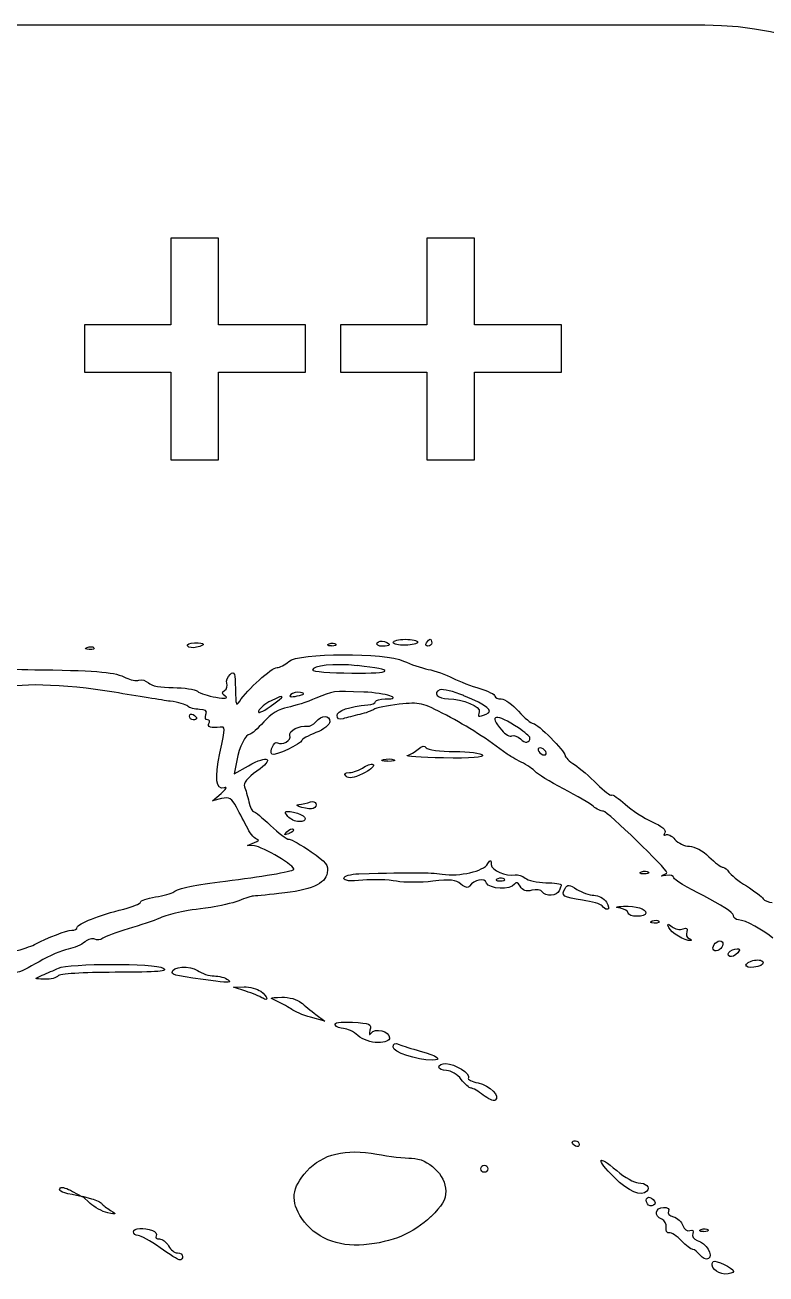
# Model space of a CAD drawing. Extents: x 156 to 440, y 350 to 491.
# Drawn here: x 246.4 to 284.4, y 427.2 to 491.3 of the extents above; entities that cross this region are included whole.
import ezdxf

# ---------------------------------------------------------------- set-up
doc = ezdxf.new("R2010")
doc.units = 0
doc.layers.add('Layer_1', color=7, linetype='CONTINUOUS')

msp = doc.modelspace()

# ---------------------------------------------------------------- linework, layer by layer
at = {"layer": 'Layer_1', "color": 7}
for points in [[(172.964497, 491.305096), (281.304513, 491.305096)], [(249.720058, 459.239329), (249.720106, 459.24188)], [(255.227074, 459.354813), (255.226992, 459.355096)], [(262.141381, 459.419726), (262.141449, 459.421427)], [(264.75647, 459.4068), (264.756532, 459.407083)], [(265.938029, 459.46012), (265.938029, 459.460403)], [(263.462621, 458.412973), (263.462613, 458.410479)], [(259.052845, 456.612236), (259.053024, 456.613512)], [(260.053733, 456.926258), (260.053778, 456.926542)], [(268.937504, 456.870416), (268.937504, 456.871408)], [(261.347145, 454.973953), (261.347159, 454.974888)], [(271.744608, 455.211524), (271.744608, 455.211921)], [(272.849783, 454.186431), (272.84991, 454.186431)], [(257.285928, 453.543676), (257.158766, 452.86594), (257.883517, 453.273307)], [(265.037706, 453.49869), (265.03776, 453.500391)], [(267.895899, 453.673701), (267.895899, 453.673134)], [(263.742749, 452.855707), (263.742786, 452.855282)], [(256.511041, 451.584879), (256.036266, 451.475461), (256.486405, 451.85692)], [(261.212423, 451.07212), (261.21246, 451.073594)], [(260.469119, 450.403512), (260.469278, 450.404504)], [(259.960221, 449.788791), (259.960292, 449.785956)], [(258.19698, 449.154227), (257.83687, 449.171235), (258.19698, 449.324872)], [(278.170279, 447.715814), (278.17035, 447.718082)], [(270.675686, 447.470419), (270.675624, 447.467868)], [(273.831225, 446.846031), (273.831103, 446.849773)], [(276.306219, 445.905099), (276.306177, 445.903739)], [(277.82515, 445.543058), (277.825224, 445.543285)], [(278.710651, 445.195106), (278.710724, 445.197373)], [(280.580168, 444.297742), (280.579615, 444.297373)], [(282.042921, 443.822683), (282.044693, 443.825546)], [(282.887875, 443.579839), (282.887657, 443.579839)], [(251.051287, 442.667594), (251.051312, 442.667962)], [(284.018995, 442.96509), (284.018655, 442.965373)], [(256.217397, 442.211953), (256.217397, 442.212463)], [(257.748012, 441.698202), (257.117828, 441.905698), (257.657995, 441.919871)], [(258.603296, 441.349597), (258.603276, 441.346365)], [(261.347244, 440.499798), (261.797369, 440.157175), (261.077074, 440.362403)], [(264.524474, 439.063342), (264.52446, 439.061216)], [(267.306968, 438.161499), (267.306968, 438.162038)], [(270.54705, 436.102356), (270.54705, 436.102186)], [(274.673083, 433.749997), (274.673083, 433.75028)], [(248.863924, 431.422923), (249.374991, 431.138183), (248.834832, 431.254233)], [(249.764723, 430.807011), (249.374948, 431.180306), (249.82507, 431.04651)], [(278.664117, 430.706353), (278.663641, 430.706353)], [(267.243157, 430.121764), (267.243103, 430.123323)], [(281.231478, 429.350967), (281.231345, 429.352951)], [(254.37081, 427.898778), (254.371031, 427.898098)], [(281.484428, 427.969672), (281.485131, 427.969247)], [(282.321468, 427.178239), (282.321468, 427.178069)]]:
    msp.add_lwpolyline(points, dxfattribs=at)
for points in [[(253.907325, 480.367417), (253.907325, 475.915776), (249.482027, 475.915776), (249.482027, 473.479739), (253.907325, 473.479739), (253.907325, 468.978265), (256.344826, 468.978265), (256.344826, 473.479739), (260.819918, 473.479739), (260.819918, 475.915776), (256.344826, 475.915776), (256.344826, 480.367417)], [(267.042577, 480.367417), (267.042577, 475.915776), (262.617284, 475.915776), (262.617284, 473.479739), (267.042577, 473.479739), (267.042577, 468.978265), (269.480078, 468.978265), (269.480078, 473.479739), (273.95517, 473.479739), (273.95517, 475.915776), (269.480078, 475.915776), (269.480078, 480.367417)], [(267.097742, 459.408246)], [(255.046793, 455.626205)], [(269.989421, 432.400252)], [(278.330545, 431.434233)], [(250.664947, 430.325093)]]:
    msp.add_lwpolyline(points, close=True, dxfattribs=at)
for points in [[(281.304513, 491.305096), (290.554157, 491.305096), (298.000658, 483.858624), (298.000658, 474.608948)], [(249.720106, 459.24188), (249.510399, 459.250384), (249.467794, 459.29262), (249.61117, 459.351298)], [(249.61117, 459.351298), (249.741026, 459.402038), (249.896443, 459.397502), (249.956269, 459.33429)], [(249.956269, 459.33429), (250.01608, 459.275613), (249.909695, 459.231676), (249.720058, 459.239329)], [(254.766237, 459.423694), (254.71065, 459.513836), (254.87282, 459.58612), (255.126161, 459.58612)], [(255.226992, 459.355096), (255.029105, 459.304356), (254.821691, 459.332419), (254.766237, 459.423694)], [(255.126161, 459.58612), (255.677845, 459.58612), (255.722417, 459.482939), (255.227074, 459.354813)], [(262.141449, 459.421427), (261.931742, 459.429931), (261.889166, 459.4716), (262.032514, 459.531128)], [(262.032514, 459.531128), (262.162397, 459.582151), (262.317779, 459.576765), (262.377621, 459.51412)], [(262.377621, 459.51412), (262.437432, 459.455443), (262.331048, 459.411506), (262.141381, 459.419726)], [(264.756532, 459.407083), (264.552579, 459.407083), (264.433674, 459.484469), (264.492201, 459.578863)], [(264.492201, 459.578863), (264.550623, 459.673824), (264.717414, 459.705855), (264.862939, 459.649162)], [(264.862939, 459.649162), (265.235105, 459.507713), (265.191253, 459.4068), (264.75647, 459.4068)], [(265.307842, 459.603269), (265.307842, 459.692277), (265.59142, 459.764561), (265.938029, 459.764561)], [(265.938029, 459.460403), (265.59142, 459.449065), (265.307842, 459.514545), (265.307842, 459.603269)], [(265.938029, 459.764561), (266.284616, 459.764561), (266.568202, 459.700214), (266.568202, 459.621694)], [(266.568202, 459.621694), (266.568202, 459.542324), (266.284616, 459.470324), (265.938029, 459.46012)], [(267.097742, 459.408246), (266.992889, 459.408246), (266.957144, 459.489317), (267.018344, 459.588246)], [(267.018344, 459.588246), (267.079487, 459.687458), (267.165235, 459.768246), (267.208917, 459.768246)], [(267.288316, 459.588246), (267.288316, 459.48875), (267.202568, 459.408246), (267.097742, 459.408246)], [(267.208917, 459.768246), (267.252542, 459.768246), (267.288316, 459.687175), (267.288316, 459.588246)], [(244.604322, 458.676397), (244.925357, 458.25086), (245.020637, 458.234192), (247.336033, 458.199411)], [(259.352643, 458.316935), (259.493922, 458.316935), (259.763114, 458.454132), (259.950818, 458.62577)], [(259.950818, 458.62577), (260.446966, 459.074778), (264.921613, 459.08966), (265.849682, 458.648447)], [(263.462613, 458.410479), (262.277518, 458.534636), (261.166397, 458.421817), (261.167329, 458.179455)], [(265.849682, 458.648447), (266.1963, 458.483187), (266.763467, 458.290318), (267.110062, 458.22138)], [(247.336033, 458.199411), (250.241562, 458.155757), (251.066149, 458.07582), (251.603155, 457.789153)], [(256.780094, 457.511839), (256.729808, 457.642517), (256.806456, 457.84732), (256.947905, 457.965694)], [(256.947905, 457.965694), (257.168015, 458.148813), (257.208834, 458.034293), (257.217877, 457.213691)], [(257.442806, 456.589757), (257.799025, 457.160145), (259.078218, 458.316935), (259.352643, 458.316935)], [(261.167329, 458.179455), (261.167505, 458.113975), (262.077026, 458.04566), (263.188312, 458.030353)], [(263.188312, 458.030353), (265.33569, 457.997187), (265.482533, 458.203266), (263.462621, 458.412973)], [(267.110062, 458.22138), (267.456671, 458.152781), (268.023835, 457.952939), (268.370427, 457.777984)], [(250.995617, 457.048148), (248.44481, 457.48131), (245.649501, 457.549172), (245.34756, 457.184211)], [(251.603155, 457.789153), (251.828963, 457.667263), (252.126768, 457.612554), (252.264702, 457.664712)], [(252.264702, 457.664712), (252.402551, 457.716302), (252.623472, 457.650539), (252.755427, 457.522696)], [(252.755427, 457.522696), (252.899172, 457.38068), (253.406582, 457.283452), (254.02045, 457.283452)], [(254.02045, 457.283452), (254.584267, 457.283452), (255.147086, 457.199546), (255.271167, 457.096365)], [(256.660274, 457.142372), (256.776778, 457.213805), (256.830749, 457.379915), (256.780094, 457.511839)], [(268.937504, 456.871408), (268.407961, 457.091943), (267.855911, 457.226872), (267.710729, 457.171228)], [(268.370427, 457.777984), (268.717028, 457.603087), (269.344976, 457.356898), (269.765836, 457.231266)], [(269.765836, 457.231266), (270.186715, 457.103991), (270.531068, 456.934394), (270.531068, 456.85097)], [(253.876453, 456.585506), (253.480346, 456.637096), (252.183966, 456.846576), (250.995617, 457.048148)], [(254.76772, 456.32812), (254.673808, 456.416844), (254.272584, 456.534198), (253.876453, 456.585506)], [(255.271167, 457.096365), (255.395268, 456.993751), (255.820893, 456.856838), (256.217003, 456.790337)], [(256.217003, 456.790337), (256.692047, 456.711817), (256.854056, 456.729676), (256.692929, 456.84051)], [(256.692929, 456.84051), (256.51137, 456.968353), (256.502951, 457.046306), (256.660274, 457.142372)], [(257.217877, 457.213691), (257.227798, 456.390737), (257.26051, 456.297619), (257.442806, 456.589757)], [(259.053024, 456.613512), (258.749529, 456.463276), (258.456691, 456.222246), (258.402302, 456.080485)], [(258.995018, 456.308674), (259.805772, 456.879912), (259.828571, 456.999137), (259.052845, 456.612236)], [(261.349617, 456.738917), (260.903979, 456.547861), (260.247206, 456.337984), (259.890117, 456.271767)], [(260.053778, 456.926542), (259.941129, 456.813156), (260.060014, 456.789912), (260.388, 456.856243)], [(260.562529, 457.030573), (260.378759, 457.070258), (260.149751, 457.022069), (260.053733, 456.926258)], [(260.388, 456.856243), (260.764838, 456.932778), (260.81011, 456.97955), (260.562529, 457.030573)], [(263.807118, 457.053392), (262.203871, 457.112353), (262.233493, 457.116321), (261.349617, 456.738917)], [(264.905649, 456.700791), (265.881146, 456.70646), (264.932011, 457.011213), (263.807118, 457.053392)], [(264.410512, 456.563877), (264.410512, 456.638145), (264.633429, 456.699657), (264.905649, 456.700791)], [(267.710729, 457.171228), (267.314391, 457.020142), (267.604656, 456.70714), (268.142624, 456.70714)], [(268.142624, 456.70714), (268.87485, 456.70714), (269.832399, 456.304337), (269.730618, 456.039099)], [(270.079574, 455.920611), (270.496556, 456.079918), (270.158717, 456.36154), (268.937504, 456.870416)], [(270.531068, 456.85097), (270.531068, 456.767631), (270.678101, 456.700734), (270.858042, 456.700734)], [(270.858042, 456.700734), (271.0379, 456.700734), (271.436088, 456.417156), (271.742941, 456.070677)], [(255.372165, 456.167112), (255.133772, 456.167112), (254.861804, 456.239679), (254.76772, 456.32812)], [(254.866708, 455.81726), (254.866708, 455.922992), (254.947836, 455.956157), (255.046793, 455.89663)], [(255.7019, 455.89697), (255.776366, 456.091994), (255.682624, 456.167112), (255.372165, 456.167112)], [(258.402302, 456.080485), (258.345326, 455.93365), (258.597666, 456.030312), (258.995018, 456.308674)], [(259.890117, 456.271767), (259.477628, 456.195515), (259.03281, 455.922595), (258.670389, 455.524328)], [(262.42994, 455.856321), (262.42994, 456.102369), (263.045015, 456.312983), (264.005391, 456.394649)], [(264.32049, 456.164731), (264.221391, 456.090463), (263.897354, 455.973392), (263.600269, 455.905928)], [(264.005391, 456.394649), (264.228307, 456.417326), (264.410512, 456.489893), (264.410512, 456.563877)], [(265.618244, 456.427219), (265.003517, 456.35777), (264.419512, 456.238715), (264.32049, 456.164731)], [(268.048967, 455.862161), (266.800575, 456.520025), (266.680959, 456.547861), (265.618244, 456.427219)], [(269.730618, 456.039099), (269.629138, 455.774343), (269.664826, 455.762438), (270.079574, 455.920611)], [(271.744608, 455.211921), (270.597917, 455.988047), (270.159185, 455.930022), (270.881036, 455.096835)], [(271.742941, 456.070677), (272.049797, 455.723943), (272.39205, 455.440507), (272.503494, 455.440507)], [(255.046793, 455.626205), (254.947694, 455.626205), (254.866708, 455.712378), (254.866708, 455.81726)], [(255.046793, 455.89663), (255.145893, 455.836535), (255.226878, 455.751213), (255.226878, 455.705575)], [(255.226878, 455.705575), (255.226878, 455.661921), (255.145751, 455.626205), (255.046793, 455.626205)], [(255.783396, 455.626828), (255.681774, 455.626828), (255.645094, 455.749569), (255.7019, 455.89697)], [(256.442496, 455.252372), (255.984661, 455.193978), (255.749117, 455.272214), (255.857323, 455.446828)], [(255.857323, 455.446828), (255.918467, 455.546324), (255.885386, 455.626828), (255.783396, 455.626828)], [(258.670389, 455.524328), (258.356639, 455.179578), (258.040352, 454.897502), (257.967553, 454.897502)], [(260.016284, 454.829811), (259.926114, 455.063669), (260.519751, 455.373496), (260.918014, 455.298888)], [(260.918014, 455.298888), (261.028508, 455.276211), (261.220808, 455.383644), (261.345166, 455.532463)], [(261.345166, 455.532463), (261.636372, 455.883364), (262.067349, 455.883874), (262.067349, 455.533625)], [(262.067349, 455.533625), (262.067349, 455.385657), (261.743261, 455.132409), (261.347145, 454.973953)], [(262.745016, 455.68851), (262.54662, 455.630683), (262.42994, 455.691061), (262.42994, 455.856321)], [(263.600269, 455.905928), (263.303186, 455.838746), (262.918327, 455.740951), (262.745016, 455.68851)], [(271.162494, 453.867506), (270.158706, 454.635184), (269.145711, 455.284176), (268.048967, 455.862161)], [(272.503494, 455.440507), (272.730095, 455.440507), (274.132111, 454.023921), (274.132111, 453.794825)], [(256.416985, 453.922526), (256.707122, 455.298406), (256.706909, 455.286869), (256.442496, 455.252372)], [(257.967553, 454.897502), (257.74302, 454.897502), (257.419315, 454.254775), (257.285928, 453.543676)], [(259.36918, 454.454135), (259.621634, 454.29908), (260.111293, 454.581978), (260.016284, 454.829811)], [(261.347159, 454.974888), (260.951034, 454.817282), (260.62602, 454.634702), (260.624877, 454.571178)], [(270.881036, 455.096835), (271.073849, 454.874882), (271.310377, 454.741342), (271.40667, 454.800926)], [(271.40667, 454.800926), (271.502906, 454.85932), (271.700178, 454.789587), (271.844926, 454.647288)], [(272.329773, 454.711351), (272.329152, 454.768044), (272.065754, 454.994249), (271.744608, 455.211524)], [(271.844926, 454.647288), (272.082895, 454.410028), (272.332933, 454.441209), (272.329773, 454.711351)], [(259.091555, 453.860419), (258.9473, 454.003002), (259.204969, 454.555502), (259.36918, 454.454135)], [(260.624877, 454.571178), (260.622516, 454.406202), (259.203691, 453.74828), (259.091555, 453.860419)], [(266.03602, 453.793606), (266.180417, 453.839244), (266.432071, 453.991748), (266.595542, 454.132913)], [(266.595542, 454.132913), (266.795328, 454.306394), (266.931567, 454.329354), (267.011291, 454.198677)], [(267.011291, 454.198677), (267.077735, 454.090394), (267.712886, 454.006205), (268.458959, 454.006205)], [(272.84991, 454.186431), (272.750811, 454.186431), (272.720027, 454.105361), (272.781142, 454.006431)], [(273.141108, 454.006431), (273.079993, 454.105644), (272.948834, 454.186431), (272.849783, 454.186431)], [(256.640071, 452.144409), (256.220354, 452.011181), (256.143427, 452.624769), (256.416985, 453.922526)], [(257.883517, 453.273307), (258.909613, 453.849987), (259.238024, 453.643115), (258.323213, 452.996362)], [(263.814976, 453.196573), (264.028652, 453.344825), (264.245678, 453.401235), (264.297453, 453.317329)], [(265.03776, 453.500391), (264.740669, 453.502942), (264.640924, 453.544328), (264.816062, 453.590532)], [(264.816062, 453.590532), (264.991243, 453.63617), (265.234317, 453.633902), (265.356224, 453.582028)], [(265.356224, 453.582028), (265.478057, 453.533272), (265.33383, 453.495005), (265.037706, 453.49869)], [(267.895899, 453.673134), (266.728703, 453.695811), (265.891765, 453.747969), (266.03602, 453.793606)], [(269.903086, 453.819685), (269.980104, 453.69411), (269.319538, 453.646772), (267.895899, 453.673701)], [(268.458959, 454.006205), (269.189989, 454.006205), (269.839851, 453.922583), (269.903086, 453.819685)], [(271.882695, 453.4596), (271.58561, 453.607002), (271.261522, 453.791679), (271.162494, 453.867506)], [(272.602908, 452.970057), (272.503809, 453.091946), (272.179791, 453.311121), (271.882695, 453.4596)], [(272.781142, 454.006431), (272.842257, 453.906652), (272.973416, 453.826431), (273.072481, 453.826431)], [(273.072481, 453.826431), (273.17158, 453.826431), (273.202364, 453.907502), (273.141108, 454.006431)], [(274.132111, 453.794825), (274.132111, 453.714321), (274.351456, 453.504557), (274.619665, 453.328923)], [(258.323213, 452.996362), (257.821645, 452.641805), (257.610331, 452.377559), (257.683623, 452.19668)], [(262.904258, 452.734526), (262.771313, 452.866904), (262.820976, 452.924731), (263.070567, 452.924731)], [(263.742786, 452.855282), (263.288225, 452.637581), (263.037166, 452.602715), (262.904258, 452.734526)], [(263.070567, 452.924731), (263.266469, 452.924731), (263.601383, 453.048321), (263.814976, 453.196573)], [(264.297453, 453.317329), (264.349185, 453.23314), (264.099566, 453.025757), (263.742749, 452.855707)], [(274.04333, 452.092394), (273.350134, 452.454321), (272.701939, 452.849272), (272.602908, 452.970057)], [(274.619665, 453.328923), (274.887879, 453.153458), (275.404564, 452.709439), (275.767988, 452.342466)], [(256.486405, 451.85692), (256.749999, 452.08029), (256.813656, 452.199458), (256.640071, 452.144409)], [(257.683623, 452.19668), (257.743774, 452.049279), (257.843894, 451.699824), (257.905945, 451.422482)], [(275.767988, 452.342466), (276.131412, 451.975606), (276.46973, 451.716265), (276.519821, 451.766381)], [(257.276259, 451.139414), (257.032196, 451.6056), (256.910148, 451.67658), (256.511041, 451.584879)], [(261.062668, 451.412617), (261.342306, 451.520334), (261.476991, 451.213058), (261.212423, 451.07212)], [(275.587968, 451.186583), (275.431666, 451.322079), (274.736537, 451.730438), (274.04333, 452.092394)], [(276.519821, 451.766381), (276.569711, 451.815987), (276.883651, 451.607074), (277.217036, 451.299543)], [(257.849972, 450.044617), (257.694236, 450.341745), (257.436014, 450.834321), (257.276259, 451.139414)], [(257.905945, 451.422482), (257.967938, 451.145254), (258.076449, 450.919162), (258.146833, 450.920041)], [(258.146833, 450.920041), (258.217189, 450.921203), (258.608699, 450.60086), (259.016771, 450.208715)], [(259.90708, 450.674646), (259.664888, 450.966387), (259.771414, 451.000233), (260.402221, 450.830268)], [(260.627287, 451.134255), (260.364713, 451.212208), (260.302297, 451.274003), (260.477504, 451.284775)], [(260.402221, 450.830268), (260.893117, 450.698173), (260.939486, 450.403512), (260.469119, 450.403512)], [(260.477504, 451.284775), (260.642594, 451.296113), (260.906017, 451.351389), (261.062668, 451.412617)], [(261.21246, 451.073594), (261.138078, 451.032775), (260.874856, 451.05942), (260.627287, 451.134255)], [(276.102675, 450.939402), (275.975853, 450.939402), (275.744305, 451.05137), (275.587968, 451.186583)], [(279.354889, 447.786879), (279.354889, 447.974816), (276.295918, 450.939402), (276.102675, 450.939402)], [(277.217036, 451.299543), (277.550436, 450.99275), (278.173531, 450.585468), (278.601681, 450.394526)], [(259.016771, 450.208715), (259.42485, 449.81674), (259.852694, 449.495915), (259.967534, 449.495915)], [(260.469278, 450.404504), (260.283325, 450.404504), (260.030367, 450.527244), (259.90708, 450.674646)], [(278.601681, 450.394526), (279.1044, 450.171156), (279.333737, 449.972277), (279.249063, 449.835222)], [(258.345119, 449.491833), (258.22853, 449.500337), (258.005778, 449.747518), (257.849972, 450.044617)], [(259.960292, 449.785956), (259.703671, 449.687594), (259.683007, 449.709137), (259.859492, 449.887153)], [(259.859492, 449.887153), (259.981523, 450.01131), (260.12694, 450.065452), (260.182344, 450.01131)], [(260.182344, 450.01131), (260.237931, 449.956885), (260.13784, 449.856255), (259.960221, 449.788791)], [(279.249063, 449.835222), (279.175363, 449.715317), (279.194978, 449.67138), (279.293709, 449.731191)], [(279.293709, 449.731191), (279.39037, 449.789868), (279.604653, 449.682718), (279.769898, 449.489395)], [(258.19698, 449.324872), (258.394952, 449.409912), (258.461736, 449.484746), (258.345119, 449.491833)], [(260.212601, 447.949531), (260.353539, 448.088712), (258.604211, 449.136), (258.19698, 449.154227)], [(259.967534, 449.495915), (260.082394, 449.495915), (260.590827, 449.210409), (261.097427, 448.86155)], [(279.769898, 449.489395), (279.935016, 449.295506), (280.270865, 449.138438), (280.516034, 449.138438)], [(280.516034, 449.138438), (280.768119, 449.138438), (281.201394, 448.90543), (281.514308, 448.598268)], [(261.097427, 448.86155), (261.875401, 448.325802), (262.005043, 448.156772), (261.931935, 447.774236)], [(270.177134, 448.247707), (270.316627, 448.467676), (270.344237, 448.461439), (270.346646, 448.199518)], [(281.514308, 448.598268), (281.818222, 448.301282), (282.141068, 448.058126), (282.231777, 448.058126)], [(256.713701, 447.350655), (258.504041, 447.566088), (260.102631, 447.839546), (260.212601, 447.949531)], [(261.931935, 447.774236), (261.821724, 447.197159), (261.099048, 446.887276), (259.452181, 446.710961)], [(262.787077, 447.502365), (262.787077, 447.616602), (263.12125, 447.71468), (263.552304, 447.724035)], [(263.552304, 447.724035), (266.473559, 447.806806), (267.107491, 447.803972), (267.828568, 447.704192)], [(267.828568, 447.704192), (268.744774, 447.578334), (269.92768, 447.851594), (270.177134, 448.247707)], [(270.346646, 448.199518), (270.349013, 447.890712), (271.089048, 447.575443), (271.578115, 447.674485)], [(271.578115, 447.674485), (271.709218, 447.702831), (271.935247, 447.624312), (272.080327, 447.503839)], [(278.17035, 447.718082), (277.960643, 447.726586), (277.918038, 447.768539), (278.061415, 447.827499)], [(278.061415, 447.827499), (278.19127, 447.878239), (278.346682, 447.873137), (278.406519, 447.810491)], [(278.406519, 447.810491), (278.46633, 447.751814), (278.35986, 447.707594), (278.170279, 447.715814)], [(279.310017, 447.63806), (279.0871, 447.599225), (279.006182, 447.604044), (279.12996, 447.649398)], [(279.12996, 447.649398), (279.253749, 447.692485), (279.354889, 447.755131), (279.354889, 447.786879)], [(279.715141, 447.526658), (279.715141, 447.62502), (279.532959, 447.673209), (279.310017, 447.63806)], [(282.231777, 448.058126), (282.322599, 448.058126), (282.460759, 447.947575), (282.540682, 447.814913)], [(282.540682, 447.814913), (282.619854, 447.681118), (283.022152, 447.360009), (283.43469, 447.102)], [(254.055784, 446.803767), (254.295142, 446.988586), (255.129769, 447.160167), (256.713701, 447.350655)], [(263.752639, 447.392098), (263.106408, 447.33172), (262.787077, 447.363751), (262.787077, 447.502365)], [(265.478264, 447.345893), (265.06023, 447.421861), (264.283707, 447.444255), (263.752639, 447.392098)], [(267.348538, 447.343569), (266.737927, 447.268734), (265.896309, 447.270151), (265.478264, 447.345893)], [(268.78483, 447.1956), (268.521775, 447.424639), (268.244178, 447.45497), (267.348538, 447.343569)], [(269.234963, 447.09582), (269.154686, 446.974498), (268.995634, 447.011065), (268.78483, 447.1956)], [(270.105301, 447.251443), (269.997216, 447.532923), (269.462988, 447.437112), (269.234963, 447.09582)], [(271.533923, 447.18823), (271.346496, 446.88515), (270.226916, 446.93538), (270.105301, 447.251443)], [(270.675624, 447.467868), (270.531907, 447.411175), (270.574569, 447.367238), (270.784559, 447.35845)], [(271.020798, 447.453411), (270.960987, 447.512088), (270.80562, 447.519175), (270.675686, 447.470419)], [(270.784559, 447.35845), (270.974254, 447.349946), (271.080714, 447.394734), (271.020798, 447.453411)], [(271.832066, 447.082498), (271.71508, 447.292828), (271.618872, 447.324576), (271.533923, 447.18823)], [(272.426309, 446.878687), (272.136027, 446.80612), (271.950851, 446.867348), (271.832066, 447.082498)], [(272.080327, 447.503839), (272.225489, 447.382233), (272.705533, 447.277918), (273.147239, 447.268847)], [(273.147239, 447.268847), (273.588968, 447.257509), (273.94399, 447.212154), (273.936192, 447.161131)], [(273.936192, 447.161131), (273.927404, 447.112091), (273.881115, 446.969225), (273.831225, 446.846031)], [(275.022224, 446.372164), (274.04553, 446.502557), (273.897558, 446.60092), (274.129914, 446.978211)], [(274.129914, 446.978211), (274.257077, 447.185424), (274.359691, 447.175786), (274.741894, 446.926054)], [(281.245592, 446.586406), (280.403827, 447.005622), (279.715141, 447.428693), (279.715141, 447.526658)], [(283.43469, 447.102), (283.847216, 446.843764), (284.236951, 446.548649), (284.300674, 446.445638)], [(252.345271, 446.269436), (252.345271, 446.347956), (252.689621, 446.470129), (253.110492, 446.538444)], [(253.110492, 446.538444), (253.53138, 446.607326), (253.956747, 446.727798), (254.055784, 446.803767)], [(257.388661, 446.342457), (257.042055, 446.212913), (256.393862, 446.060126), (255.948233, 446.002384)], [(258.108868, 446.576598), (258.05946, 446.576457), (257.735251, 446.470299), (257.388661, 446.342457)], [(259.452181, 446.710961), (258.762864, 446.63726), (258.158378, 446.576882), (258.108868, 446.576598)], [(272.959665, 446.804135), (272.898266, 446.903915), (272.658212, 446.937647), (272.426309, 446.878687)], [(273.831103, 446.849773), (273.722423, 446.580765), (273.117563, 446.549896), (272.959665, 446.804135)], [(274.741894, 446.926054), (274.994348, 446.761077), (275.386966, 446.625269), (275.614209, 446.625269)], [(276.027191, 446.078353), (275.96789, 446.174731), (275.515526, 446.305408), (275.022224, 446.372164)], [(275.614209, 446.625269), (275.841377, 446.625269), (276.128563, 446.463978), (276.252248, 446.265184)], [(282.77604, 445.590709), (282.77604, 445.719402), (282.087326, 446.167191), (281.245592, 446.586406)], [(284.300674, 446.445638), (284.363603, 446.342457), (284.567981, 446.257701), (284.753027, 446.257701)], [(249.104327, 444.979077), (249.104327, 445.160494), (250.264108, 445.616107), (251.490025, 445.916835)], [(251.490025, 445.916835), (251.960411, 446.033055), (252.345271, 446.190945), (252.345271, 446.269436)], [(255.948233, 446.002384), (254.465459, 445.809345), (253.88242, 445.686945), (253.337477, 445.451329)], [(276.306177, 445.903739), (276.212265, 445.903739), (276.086633, 445.982258), (276.027191, 446.078353)], [(276.252248, 446.265184), (276.375923, 446.066192), (276.400131, 445.905099), (276.306219, 445.905099)], [(276.969986, 445.955159), (276.669091, 446.012135), (276.711579, 446.039065), (277.135217, 446.057773)], [(277.37511, 445.710246), (277.37511, 445.802939), (277.192899, 445.914057), (276.969986, 445.955159)], [(277.135217, 446.057773), (277.791778, 446.087537), (278.275272, 445.934183), (278.275272, 445.702932)], [(277.825224, 445.543285), (277.577589, 445.543285), (277.37511, 445.618403), (277.37511, 445.710246)], [(278.275272, 445.702932), (278.275272, 445.614491), (278.072708, 445.543058), (277.82515, 445.543058)], [(253.337477, 445.451329), (253.040386, 445.32292), (252.311165, 445.075654), (251.716989, 444.901975)], [(278.710724, 445.197373), (278.501046, 445.205877), (278.458469, 445.24783), (278.601789, 445.306791)], [(278.601789, 445.306791), (278.731672, 445.357531), (278.887068, 445.352712), (278.94689, 445.289783)], [(278.94689, 445.289783), (279.006701, 445.231106), (278.900317, 445.187169), (278.710651, 445.195106)], [(279.45161, 444.963146), (279.365975, 445.18595), (279.395399, 445.193603), (279.619478, 445.008784)], [(283.031442, 445.358551), (282.891722, 445.358551), (282.77604, 445.463717), (282.77604, 445.590709)], [(284.784775, 444.413339), (284.354844, 444.821386), (283.358514, 445.358551), (283.031442, 445.358551)], [(246.904773, 444.091493), (247.623437, 444.469833), (248.548689, 444.824589), (248.816446, 444.824589)], [(248.816446, 444.824589), (248.97479, 444.824589), (249.104327, 444.894038), (249.104327, 444.979077)], [(250.003037, 444.368211), (249.893393, 444.435392), (249.667055, 444.37388), (249.500007, 444.229597)], [(250.419498, 444.41555), (250.300159, 444.321723), (250.112642, 444.299329), (250.003037, 444.368211)], [(251.716989, 444.901975), (251.12281, 444.728494), (250.538953, 444.509433), (250.419498, 444.41555)], [(280.579615, 444.297373), (280.299694, 444.264491), (279.549179, 444.708935), (279.45161, 444.963146)], [(279.619478, 445.008784), (279.769147, 444.883493), (280.022964, 444.833603), (280.183827, 444.894548)], [(280.183827, 444.894548), (280.389906, 444.973351), (280.446599, 444.930831), (280.376498, 444.74743)], [(280.376498, 444.74743), (280.321733, 444.605698), (280.373995, 444.447609), (280.491783, 444.399506)], [(244.242887, 443.402504), (245.312476, 443.576268), (246.520675, 443.889354), (246.904773, 444.091493)], [(248.634624, 443.861121), (248.325727, 443.804428), (247.653717, 443.508321), (247.141267, 443.206176)], [(249.500007, 444.229597), (249.332961, 444.086447), (248.943515, 443.919146), (248.634624, 443.861121)], [(280.491783, 444.399506), (280.610498, 444.3516), (280.649531, 444.305679), (280.580168, 444.297742)], [(281.75656, 443.800035), (281.627186, 443.929578), (281.855347, 444.280167), (282.067299, 444.280167)], [(282.044693, 443.825546), (281.938564, 443.760917), (281.810268, 443.750428), (281.75656, 443.800035)], [(282.067299, 444.280167), (282.296537, 444.280167), (282.282959, 443.969376), (282.042921, 443.822683)], [(282.524247, 443.534202), (282.4671, 443.628028), (282.552622, 443.755304), (282.714253, 443.817383)], [(282.714253, 443.817383), (283.11222, 443.969036), (283.205285, 443.845729), (282.887875, 443.579839)], [(247.141267, 443.206176), (246.628814, 442.904031), (246.107775, 442.656879), (245.983385, 442.656879)], [(248.132565, 442.880929), (248.687104, 443.137181), (253.077174, 443.139165), (253.516388, 442.88331)], [(282.887657, 443.579839), (282.734076, 443.45143), (282.586839, 443.435556), (282.524247, 443.534202)], [(284.018655, 442.965373), (283.45371, 442.819106), (283.165115, 443.048145), (283.677619, 443.237783)], [(283.677619, 443.237783), (283.919698, 443.327924), (284.167644, 443.324523), (284.260507, 443.232113)], [(284.260507, 443.232113), (284.355751, 443.136586), (284.258013, 443.026035), (284.018995, 442.96509)], [(247.429009, 442.314482), (246.859617, 442.328655), (246.858506, 442.33149), (247.304568, 442.517159)], [(247.304568, 442.517159), (247.552203, 442.621757), (247.92474, 442.785033), (248.132565, 442.880929)], [(248.114829, 442.482009), (248.053686, 442.382513), (247.744998, 442.307679), (247.429009, 442.314482)], [(251.051312, 442.667962), (249.368213, 442.665439), (248.181126, 442.590293), (248.114829, 442.482009)], [(253.516388, 442.88331), (253.801298, 442.718334), (253.28647, 442.671279), (251.051287, 442.667594)], [(253.966742, 442.661811), (253.966742, 442.96217), (254.886114, 443.029493), (255.274294, 442.758189)], [(256.217397, 442.212463), (254.247032, 442.469565), (253.966742, 442.525521), (253.966742, 442.661811)], [(255.274294, 442.758189), (255.490294, 442.607953), (255.872126, 442.481528), (256.122425, 442.48011)], [(256.122425, 442.48011), (256.372696, 442.478976), (256.699043, 442.391102), (256.847581, 442.28537)], [(256.847581, 442.28537), (257.044958, 442.147039), (256.875361, 442.12663), (256.217397, 442.211953)], [(257.657995, 441.919871), (257.955077, 441.928375), (258.339932, 441.82491), (258.513239, 441.6948)], [(258.603276, 441.346365), (258.479515, 441.426302), (258.094616, 441.584192), (257.748012, 441.698202)], [(258.513239, 441.6948), (258.87064, 441.423524), (258.948116, 441.126425), (258.603296, 441.349597)], [(259.385366, 441.162142), (258.923134, 441.370772), (258.92608, 441.374457), (259.591728, 441.386646)], [(259.591728, 441.386646), (259.965601, 441.39515), (260.407534, 441.275811), (260.58202, 441.12189)], [(260.105576, 440.759395), (259.967443, 440.865411), (259.643279, 441.046403), (259.385366, 441.162142)], [(261.077074, 440.362403), (260.680949, 440.475789), (260.243785, 440.653635), (260.105576, 440.759395)], [(260.58202, 441.12189), (260.755217, 440.969102), (261.099669, 440.688274), (261.347244, 440.499798)], [(262.333672, 439.965978), (262.259858, 440.086167), (262.57252, 440.132372), (263.219817, 440.100624)], [(262.769488, 439.781443), (262.592379, 439.781443), (262.396312, 439.863647), (262.333672, 439.965978)], [(263.219817, 440.100624), (264.121991, 440.055836), (264.210233, 440.016718), (264.12152, 439.691216)], [(263.506632, 439.421329), (263.278273, 439.620321), (262.946548, 439.781443), (262.769488, 439.781443)], [(264.52446, 439.061216), (264.180266, 439.061216), (263.743761, 439.21457), (263.506632, 439.421329)], [(264.12152, 439.691216), (264.059243, 439.464444), (264.079483, 439.411153), (264.176484, 439.550617)], [(264.176484, 439.550617), (264.373123, 439.83068), (265.127111, 439.641326), (265.127111, 439.312224)], [(265.127111, 439.312224), (265.127111, 439.150365), (264.917574, 439.063342), (264.524474, 439.063342)], [(265.306671, 438.832942), (265.306671, 439.020312), (265.402199, 439.05858), (265.621751, 438.965036)], [(267.306968, 438.162038), (266.501007, 438.162038), (265.306671, 438.562602), (265.306671, 438.832942)], [(265.621751, 438.965036), (265.794948, 438.890769), (266.277285, 438.738548), (266.693346, 438.624397)], [(266.693346, 438.624397), (267.58082, 438.384019), (267.875059, 438.161499), (267.306968, 438.161499)], [(267.648741, 437.802094), (267.648741, 437.901591), (267.813519, 437.982094), (268.015184, 437.982094)], [(268.05613, 437.622094), (267.832052, 437.622094), (267.648741, 437.702882), (267.648741, 437.802094)], [(268.015184, 437.982094), (268.468489, 437.982094), (269.299871, 437.457203), (269.172638, 437.25138)], [(268.801577, 437.172038), (268.615341, 437.419502), (268.28051, 437.622094), (268.05613, 437.622094)], [(269.311042, 436.721783), (269.216875, 436.721783), (268.987482, 436.925594), (268.801577, 437.172038)], [(269.172638, 437.25138), (269.121274, 437.168041), (269.349321, 437.048419), (269.679455, 436.987474)], [(269.937181, 436.364107), (269.686996, 436.561682), (269.405342, 436.721783), (269.311042, 436.721783)], [(269.679455, 436.987474), (270.272137, 436.875789), (270.848262, 436.288479), (270.54705, 436.102356)], [(270.54705, 436.102186), (270.461784, 436.050595), (270.187243, 436.166532), (269.937181, 436.364107)], [(260.883255, 432.463606), (261.689462, 433.34382), (262.865132, 433.628022), (264.47358, 433.331745)], [(274.492998, 433.941335), (274.492998, 433.984989), (274.574126, 434.020422), (274.673083, 434.020422)], [(274.673083, 433.75028), (274.573984, 433.810658), (274.492998, 433.895698), (274.492998, 433.941335)], [(274.673083, 434.020422), (274.772183, 434.020422), (274.85314, 433.934532), (274.85314, 433.829367)], [(274.85314, 433.829367), (274.85314, 433.723635), (274.772013, 433.690469), (274.673083, 433.749997)], [(264.47358, 433.331745), (265.103657, 433.214391), (265.90746, 433.119146), (266.259779, 433.119146)], [(266.259779, 433.119146), (267.119549, 433.119146), (268.008381, 432.261638), (268.008381, 431.432249)], [(276.660366, 432.127956), (275.677991, 433.095279), (275.77084, 433.358532), (276.787471, 432.488324)], [(260.62414, 430.025953), (260.030818, 430.897181), (260.107257, 431.616529), (260.883255, 432.463606)], [(269.809421, 432.580252), (269.809421, 432.679748), (269.890549, 432.760252), (269.989421, 432.760252)], [(269.989421, 432.400252), (269.890322, 432.400252), (269.809421, 432.481323), (269.809421, 432.580252)], [(269.989421, 432.760252), (270.08852, 432.760252), (270.169506, 432.679181), (270.169506, 432.580252)], [(270.169506, 432.580252), (270.169506, 432.480756), (270.088379, 432.400252), (269.989421, 432.400252)], [(276.787471, 432.488324), (277.191686, 432.142328), (277.687057, 431.859288), (277.888286, 431.859288)], [(248.834832, 431.254233), (248.218466, 431.386328), (248.101384, 431.457477), (248.24876, 431.603773)], [(248.24876, 431.603773), (248.30602, 431.660183), (248.582843, 431.575427), (248.863924, 431.422923)], [(278.330536, 431.434233), (278.034851, 431.138494), (277.395392, 431.402769), (276.660366, 432.127956)], [(277.888286, 431.859288), (278.27786, 431.859288), (278.521447, 431.626564), (278.330545, 431.434233)], [(249.82507, 431.04651), (250.072733, 430.972526), (250.315727, 430.854321), (250.36524, 430.785156)], [(268.008381, 431.432249), (268.008381, 430.986019), (267.833001, 430.685745), (267.243157, 430.121764)], [(278.359832, 430.787991), (278.188733, 431.064935), (278.423186, 431.243546), (278.654196, 431.012211)], [(278.654196, 431.012211), (278.783399, 430.882668), (278.786631, 430.783455), (278.664117, 430.706353)], [(250.664981, 430.325178), (250.384209, 430.383855), (249.979105, 430.601839), (249.764723, 430.807011)], [(250.36524, 430.785156), (250.414648, 430.716274), (250.617183, 430.560085), (250.815382, 430.437912)], [(250.815382, 430.437912), (251.141411, 430.236652), (251.127204, 430.225597), (250.664947, 430.325093)], [(278.663641, 430.706353), (278.562841, 430.644841), (278.426126, 430.678006), (278.359832, 430.787991)], [(279.094039, 429.990746), (278.685743, 430.146369), (278.754202, 430.599203), (279.186364, 430.599203)], [(279.186364, 430.599203), (279.403072, 430.599203), (279.507813, 430.520117), (279.438165, 430.406447)], [(279.438165, 430.406447), (279.372827, 430.300148), (279.486836, 430.171455), (279.691583, 430.116831)], [(263.813261, 428.677625), (262.458924, 428.550917), (261.291832, 429.045619), (260.62414, 430.025953)], [(267.243103, 430.123323), (266.338551, 429.258444), (265.283756, 428.813915), (263.813261, 428.677625)], [(279.318969, 429.566372), (279.348506, 429.740986), (279.246997, 429.931956), (279.094039, 429.990746)], [(279.691583, 430.116831), (279.896301, 430.064674), (280.114362, 429.860296), (280.176103, 429.665896)], [(280.176103, 429.665896), (280.240109, 429.462935), (280.393379, 429.352441), (280.532996, 429.405676)], [(251.985895, 429.338438), (251.985895, 429.539698), (252.52236, 429.576831), (252.960429, 429.409304)], [(252.224289, 429.158438), (252.093214, 429.158438), (251.985895, 429.239509), (251.985895, 429.338438)], [(253.349039, 428.528211), (252.861537, 428.874888), (252.355391, 429.158438), (252.224289, 429.158438)], [(252.960429, 429.409304), (253.11642, 429.350627), (253.19939, 429.227603), (253.144511, 429.139446)], [(253.144511, 429.139446), (253.08966, 429.051005), (253.169456, 428.979005), (253.319238, 428.979005)], [(279.476235, 429.289143), (279.360269, 429.263631), (279.289488, 429.392041), (279.318969, 429.566372)], [(280.10643, 428.887049), (279.87569, 429.129694), (279.592146, 429.311197), (279.476235, 429.289143)], [(280.532996, 429.405676), (280.6855, 429.462935), (280.742788, 429.406753), (280.683374, 429.25629)], [(280.683374, 429.25629), (280.631614, 429.120794), (280.735135, 428.965342), (280.917714, 428.90726)], [(281.231345, 429.352951), (281.021185, 429.361455), (280.979147, 429.403691), (281.12224, 429.462652)], [(281.12224, 429.462652), (281.251896, 429.513392), (281.407467, 429.508573), (281.467264, 429.445644)], [(281.467264, 429.445644), (281.526253, 429.386967), (281.421145, 429.34303), (281.231478, 429.350967)], [(253.319238, 428.979005), (253.470183, 428.979005), (253.680333, 428.817713), (253.786331, 428.618891)], [(254.371031, 427.898098), (254.296366, 427.898098), (253.836541, 428.181591), (253.349039, 428.528211)], [(253.786331, 428.618891), (253.89229, 428.419899), (254.097731, 428.258778), (254.242797, 428.258778)], [(280.686059, 428.441698), (280.597929, 428.442888), (280.337097, 428.644942), (280.10643, 428.887049)], [(281.063854, 428.141027), (280.943467, 428.304019), (280.774168, 428.439969), (280.686059, 428.441698)], [(280.917714, 428.90726), (281.374189, 428.763827), (281.753059, 428.135641), (281.484428, 427.969672)], [(254.242797, 428.258778), (254.387761, 428.258778), (254.506533, 428.177991), (254.506533, 428.078778)], [(254.506533, 428.078778), (254.506533, 427.979282), (254.445503, 427.898778), (254.37081, 427.898778)], [(281.485131, 427.969247), (281.372681, 427.900365), (281.183576, 427.977751), (281.063854, 428.141027)], [(282.321468, 427.178069), (281.916051, 427.178069), (281.522245, 427.603606), (281.732783, 427.814164)], [(281.732783, 427.814164), (281.844694, 427.926132), (282.774132, 427.479137), (282.775825, 427.313169)], [(282.775825, 427.313169), (282.776443, 427.238901), (282.571447, 427.178239), (282.321468, 427.178239)]]:
    msp.add_open_spline(points, degree=3, dxfattribs=at)

doc.saveas('drawing.dxf')
